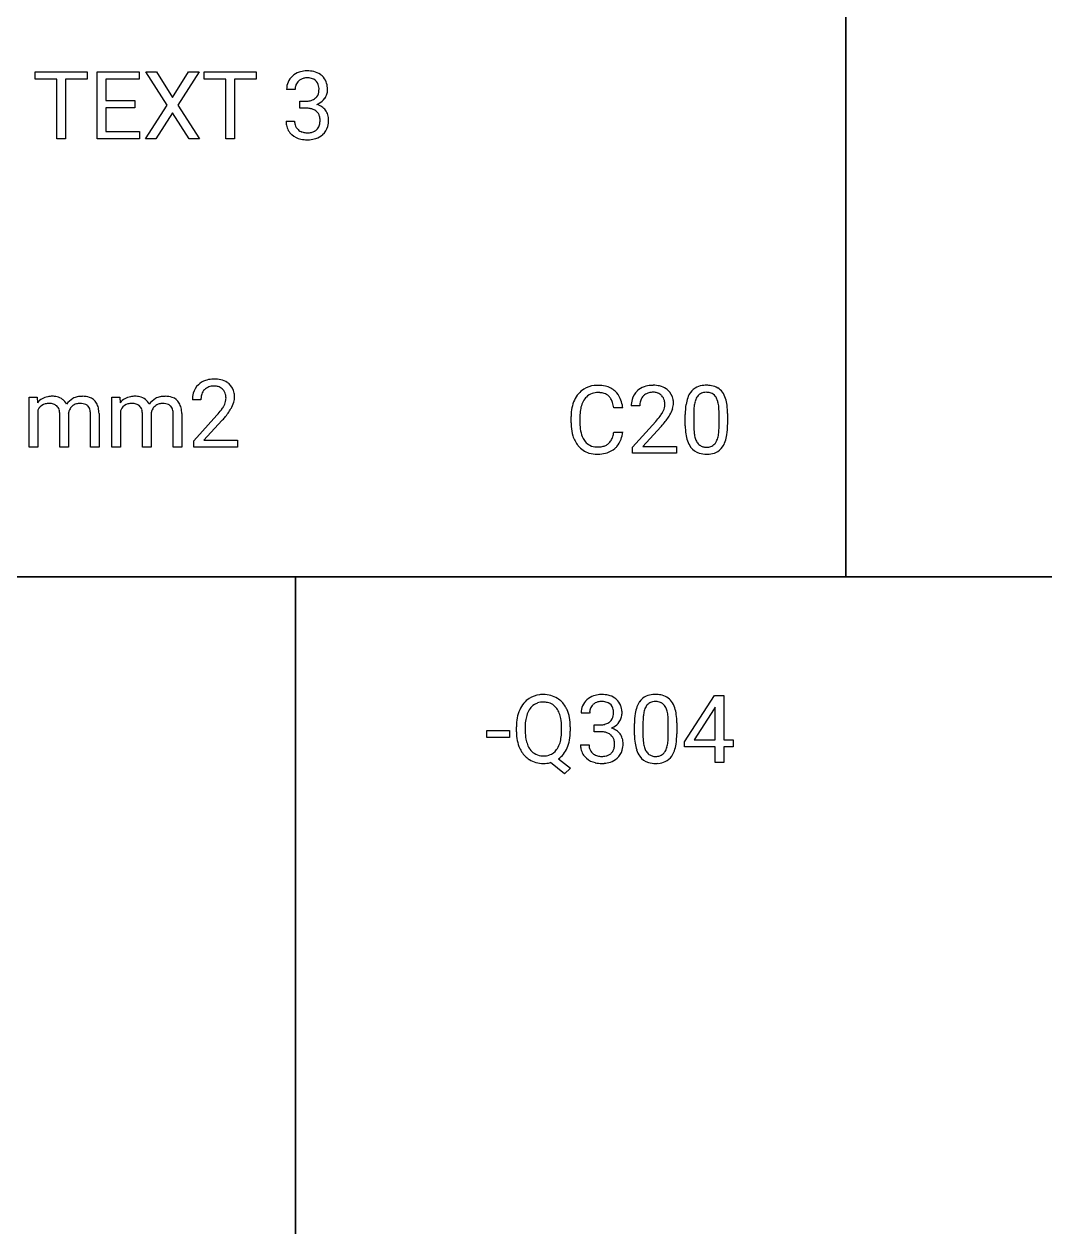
# Model space of a CAD drawing. Header units: metres. Extents: x 0 to 1062, y -1350 to 150.
# Drawn here: x 131.9 to 294.1, y -403.4 to -212.1 of the extents above; entities that cross this region are included whole.
import ezdxf

# ---------------------------------------------------------------- set-up
doc = ezdxf.new("R2010")
doc.units = ezdxf.units.M

msp = doc.modelspace()

# ---------------------------------------------------------------- linework, layer by layer
for p, q in [((262.5, -300), (262.5, -150)), ((262.5, -150), (262.5, -300)), ((133.63, -220.83), (133.63, -219.67)), ((133.63, -219.67), (141.87, -219.67)), ((141.87, -219.67), (141.87, -220.83)), ((143.46, -230.33), (143.46, -219.67)), ((143.46, -219.67), (150.16, -219.67)), ((150.16, -219.67), (150.16, -220.83)), ((154.62, -224.96), (151.24, -219.67)), ((151.24, -219.67), (152.89, -219.67)), ((152.89, -219.67), (155.46, -223.75)), ((155.46, -223.75), (158.02, -219.67)), ((159.67, -219.67), (156.3, -224.96)), ((158.02, -219.67), (159.67, -219.67)), ((160.51, -220.83), (160.51, -219.67)), ((160.51, -219.67), (168.75, -219.67)), ((168.75, -219.67), (168.75, -220.83)), ((137.05, -220.83), (133.63, -220.83)), ((137.05, -230.33), (137.05, -220.83)), ((141.87, -220.83), (138.45, -220.83)), ((138.45, -220.83), (138.45, -230.33)), ((150.16, -220.83), (144.86, -220.83)), ((144.86, -220.83), (144.86, -224.25)), ((163.93, -220.83), (160.51, -220.83)), ((163.93, -230.33), (163.93, -220.83)), ((168.75, -220.83), (165.33, -220.83)), ((165.33, -220.83), (165.33, -230.33)), ((174.95, -222.47), (173.59, -222.47)), ((144.86, -224.25), (149.48, -224.25)), ((149.48, -225.4), (144.86, -225.4)), ((144.86, -225.4), (144.86, -229.18)), ((149.48, -224.25), (149.48, -225.4)), ((151.16, -230.33), (154.62, -224.96)), ((156.3, -224.96), (159.75, -230.33)), ((175.67, -224.34), (176.69, -224.34)), ((175.67, -225.45), (175.67, -224.34)), ((176.69, -225.45), (175.67, -225.45)), ((155.46, -226.17), (152.82, -230.33)), ((158.08, -230.33), (155.46, -226.17)), ((173.5, -227.52), (174.86, -227.52)), ((144.86, -229.18), (150.23, -229.18)), ((150.23, -229.18), (150.23, -230.33)), ((138.45, -230.33), (137.05, -230.33)), ((150.23, -230.33), (143.46, -230.33)), ((152.82, -230.33), (151.16, -230.33)), ((159.75, -230.33), (158.08, -230.33)), ((165.33, -230.33), (163.93, -230.33)), ((132.66, -279.34), (132.66, -271.42)), ((132.66, -271.42), (133.95, -271.42)), ((133.95, -271.42), (133.98, -272.3)), ((145.81, -279.34), (145.81, -271.42)), ((145.81, -271.42), (147.09, -271.42)), ((147.09, -271.42), (147.13, -272.3)), ((159.98, -271.82), (158.62, -271.82)), ((227.02, -273.1), (225.6, -273.1)), ((229.73, -272.81), (228.38, -272.81)), ((134.02, -273.56), (134.02, -279.34)), ((137.53, -279.34), (137.53, -274.15)), ((138.9, -274.08), (138.9, -279.34)), ((142.42, -279.34), (142.42, -274.11)), ((143.77, -274.03), (143.77, -279.34)), ((147.17, -273.56), (147.17, -279.34)), ((150.68, -279.34), (150.68, -274.15)), ((152.04, -274.08), (152.04, -279.34)), ((155.57, -279.34), (155.57, -274.11)), ((156.92, -274.03), (156.92, -279.34)), ((158.83, -278.37), (162.52, -274.27)), ((163.32, -275.14), (160.46, -278.24)), ((218.81, -275.5), (218.81, -274.47)), ((220.22, -274.51), (220.22, -275.54)), ((228.58, -279.36), (232.28, -275.26)), ((236.96, -275.97), (236.96, -274.16)), ((238.32, -273.83), (238.32, -276)), ((242.34, -276.15), (242.34, -273.93)), ((243.69, -274.03), (243.69, -275.78)), ((225.6, -276.95), (227.02, -276.95)), ((233.07, -276.13), (230.22, -279.23)), ((158.83, -279.34), (158.83, -278.37)), ((160.46, -278.24), (165.81, -278.24)), ((165.81, -278.24), (165.81, -279.34)), ((230.22, -279.23), (235.57, -279.23)), ((235.57, -279.23), (235.57, -280.33)), ((134.02, -279.34), (132.66, -279.34)), ((138.9, -279.34), (137.53, -279.34)), ((143.77, -279.34), (142.42, -279.34)), ((147.17, -279.34), (145.81, -279.34)), ((152.04, -279.34), (150.68, -279.34)), ((156.92, -279.34), (155.57, -279.34)), ((165.81, -279.34), (158.83, -279.34)), ((228.58, -280.33), (228.58, -279.36)), ((235.57, -280.33), (228.58, -280.33)), ((0, -300), (262.5, -300)), ((175, -300), (0, -300)), ((175, -450), (175, -300)), ((575, -300), (175, -300)), ((175, -300), (175, -450)), ((262.5, -300), (662.5, -300)), ((236.86, -326.23), (241.63, -318.84)), ((241.63, -318.84), (243.08, -318.84)), ((243.08, -318.84), (243.08, -325.92)), ((241.55, -320.99), (238.4, -325.92)), ((241.71, -320.69), (241.55, -320.99)), ((241.71, -325.92), (241.71, -320.69)), ((221.76, -321.64), (220.41, -321.64)), ((230.24, -323), (230.24, -325.17)), ((234.27, -325.32), (234.27, -323.1)), ((235.62, -323.2), (235.62, -324.96)), ((205.44, -325.53), (205.44, -324.42)), ((205.44, -324.42), (209.02, -324.42)), ((209.02, -324.42), (209.02, -325.53)), ((210.11, -324.61), (210.11, -323.84)), ((211.52, -323.73), (211.52, -324.52)), ((217.29, -324.62), (217.29, -323.83)), ((218.69, -323.84), (218.69, -324.52)), ((222.48, -323.51), (223.5, -323.51)), ((222.48, -324.62), (222.48, -323.51)), ((223.5, -324.62), (222.48, -324.62)), ((228.89, -325.14), (228.89, -323.33)), ((209.02, -325.53), (205.44, -325.53)), ((220.31, -326.69), (221.67, -326.69)), ((236.86, -327.03), (236.86, -326.23)), ((241.71, -327.03), (236.86, -327.03)), ((238.4, -325.92), (241.71, -325.92)), ((241.71, -329.5), (241.71, -327.03)), ((243.08, -325.92), (244.56, -325.92)), ((244.56, -327.03), (243.08, -327.03)), ((243.08, -327.03), (243.08, -329.5)), ((244.56, -325.92), (244.56, -327.03)), ((216.83, -328.93), (218.73, -330.42)), ((217.77, -331.31), (215.52, -329.52)), ((218.73, -330.42), (217.77, -331.31)), ((243.08, -329.5), (241.71, -329.5))]:
    msp.add_line(p, q)
for centre, radius, start, end in [((176.61, -222.66), 3.1, 109.4923, 132.2591), ((176.78, -223.19), 3.67, 94.0186, 109.2749), ((176.87, -224.08), 4.56, 89.9538, 94.3439), ((176.92, -224.03), 4.51, 77.1833, 90.4936), ((177.26, -222.55), 2.99, 55.4019, 77.3239), ((176.44, -222.43), 2.85, 156.7254, 180.6895), ((176.37, -222.44), 2.78, 131.5241, 155.8625), ((176.86, -222.41), 1.91, 158.8914, 175.6954), ((176.59, -222.31), 1.62, 133.5328, 158.5491), ((176.67, -222.4), 1.74, 103.4748, 133.5694), ((176.86, -223.12), 2.49, 89.5225, 103.6892), ((176.88, -223.93), 3.29, 84.9801, 90.1027), ((177.02, -222.71), 2.07, 64.9824, 85.9768), ((177.29, -222.09), 1.39, 16.7478, 64.0965), ((176.14, -222.46), 2.61, -1.0476, 17.2451), ((177.43, -222.26), 2.65, 47.0236, 54.9155), ((177.52, -222.18), 2.53, 20.8442, 47.0924), ((176.83, -222.42), 3.26, 4.0223, 20.6137), ((177.38, -222.46), 2.43, 175.3005, 180.056), ((177.14, -222.64), 1.6, -48.425, -9.5404), ((176.55, -222.52), 2.19, -10.1534, 0.2425), ((177.49, -222.37), 2.64, -35.1102, -18.9028), ((177.95, -222.54), 2.15, -18.6386, -0.0375), ((175.75, -222.53), 4.35, -0.0603, 4.499), ((176.66, -221.3), 3.04, -89.5828, -76.9872), ((176.66, -229.26), 3.81, 80.1228, 89.5476), ((176.88, -228), 2.53, 67.7818, 80.1624), ((176.9, -222.31), 2, -77.1573, -56.3541), ((177.15, -227.33), 1.81, 49.2602, 67.8329), ((177.04, -222.54), 1.73, -55.8505, -48.2326), ((177.25, -222.03), 3.06, -67.545, -59.8681), ((177.55, -227.71), 2.98, 56.2745, 72.9348), ((177.46, -222.38), 2.65, -60.0327, -34.5866), ((177.86, -227.21), 2.39, 36.7001, 55.9859), ((176.8, -227.53), 3.3, 179.7619, 190.8396), ((176.97, -227.54), 2.11, 179.4882, 195.5731), ((177.29, -227.16), 1.59, 14.7964, 48.8337), ((176.55, -227.48), 2.35, -18.8839, -3.539), ((176.54, -227.36), 2.37, -0.6035, 14.9827), ((175.66, -227.39), 3.25, -4.0548, 0.0584), ((177.92, -227.17), 2.32, 16.751, 36.6134), ((176.7, -227.39), 3.56, -15.6572, 0.5353), ((177.32, -227.33), 2.94, -0.5437, 16.4445), ((176.12, -227.67), 2.61, -169.3312, -130.1365), ((176.51, -227.66), 1.63, -164.2311, -132.3002), ((176.63, -227.54), 1.8, -132.487, -108.5724), ((176.81, -226.98), 2.38, -108.5063, -93.6627), ((176.88, -226.25), 3.13, -94.0728, -89.9494), ((176.91, -226.47), 2.9, -90.5457, -77.1922), ((177.12, -227.42), 1.93, -77.0037, -62.3965), ((177.28, -227.74), 1.58, -62.2119, -45.4862), ((177.24, -227.71), 1.62, -45.1232, -18.8574), ((177.52, -227.61), 2.71, -48.3599, -15.8296), ((176.54, -227.21), 3.23, -130.5569, -102.6389), ((176.85, -225.93), 4.55, -102.8748, -89.5849), ((176.89, -225.48), 5, -90.0477, -85.8398), ((176.99, -226.56), 3.91, -86.2036, -71.3288), ((177.24, -227.32), 3.12, -71.1977, -48.084), ((161.6, -271.59), 2.96, 133.4629, 164.4994), ((161.7, -271.67), 3.09, 109.3993, 133.7311), ((161.98, -272.5), 3.96, 93.838, 109.2571), ((162.08, -272.44), 2.8, 89.4583, 103.8184), ((162.1, -273.7), 5.16, 89.9476, 94.2489), ((162.14, -273.05), 4.52, 77.3427, 90.4709), ((162.11, -272.11), 2.47, 85.2826, 90.0571), ((162.17, -271.57), 1.93, 68.7646, 85.6884), ((162.47, -271.61), 3.04, 56.0713, 77.4694), ((162.64, -271.32), 2.71, 47.9297, 55.6151), ((162.77, -271.2), 2.53, 9.7854, 48.2551), ((222.94, -273.54), 4.01, 96.6493, 121.5873), ((223.09, -274.52), 4.99, 89.9018, 97.0512), ((223.14, -274.46), 4.93, 76.6395, 90.4587), ((223.5, -273.01), 3.44, 47.4839, 76.8845), ((231.74, -273.49), 3.96, 93.838, 109.2571), ((231.86, -274.69), 5.16, 89.9476, 94.2489), ((231.9, -274.04), 4.52, 77.3427, 90.4709), ((232.23, -272.6), 3.04, 56.0713, 77.4694), ((240.16, -272.89), 3.36, 94.2783, 113.4357), ((240.32, -274.3), 4.78, 89.919, 94.9543), ((240.35, -273.95), 4.43, 79.8808, 90.3219), ((240.62, -272.52), 2.97, 59.7342, 80.2344), ((136.13, -274.09), 2.8, 100.3147, 140.1566), ((136.32, -274.97), 3.7, 89.7492, 100.6868), ((136.36, -274.71), 3.44, 77.6386, 90.4719), ((136.64, -273.51), 2.2, 52.0491, 78.0346), ((141.06, -274.26), 3, 118.576, 145.1954), ((140.92, -273.97), 2.68, 102.9387, 118.8207), ((141.1, -274.8), 3.52, 89.6091, 102.8285), ((141.19, -274.72), 3.45, 71.7698, 91.0655), ((141.63, -273.36), 2.02, 30.0284, 71.7493), ((149.28, -274.09), 2.8, 100.3147, 140.1566), ((149.46, -274.97), 3.7, 89.7492, 100.6868), ((149.51, -274.71), 3.44, 77.6386, 90.4719), ((149.79, -273.51), 2.2, 52.0491, 78.0346), ((154.21, -274.26), 3, 118.576, 145.1954), ((154.06, -273.97), 2.68, 102.9387, 118.8207), ((154.25, -274.8), 3.52, 89.6091, 102.8285), ((154.33, -274.72), 3.45, 71.7698, 91.0655), ((154.78, -273.36), 2.02, 30.0284, 71.7493), ((162.38, -271.79), 3.76, 164.6898, 180.4794), ((162.54, -271.73), 2.56, 161.2165, 176.3918), ((163.43, -271.82), 3.46, 175.9224, 180.0552), ((161.86, -271.5), 1.84, 135.9423, 161.1924), ((161.79, -271.44), 1.75, 127.5802, 135.7627), ((161.86, -271.56), 1.88, 103.7449, 127.1517), ((162.27, -271.3), 1.63, 43.1432, 68.4156), ((162.16, -271.41), 1.78, 14.3635, 43.5045), ((161.66, -271.53), 2.3, -0.4249, 14.3017), ((161.51, -271.55), 2.45, -7.2295, 0.0186), ((162.37, -271.36), 2.95, -16.7689, -0.5227), ((161.94, -271.38), 3.38, -0.2347, 10.2587), ((223.24, -273.67), 4.3, 139.314, 155.1464), ((222.83, -273.33), 3.77, 121.7667, 139.0646), ((223.16, -273.34), 2.74, 134.5514, 142.5571), ((222.91, -273.08), 2.38, 108.188, 134.6933), ((223.07, -273.62), 2.94, 89.3931, 107.7585), ((223.1, -274.57), 3.89, 86.1178, 90.0533), ((223.2, -273.54), 2.85, 72.0488, 86.5864), ((223.47, -272.7), 1.97, 47.285, 72.1221), ((223.45, -272.68), 1.97, 30.7096, 46.5795), ((223.45, -273.03), 3.49, 24.154, 47.158), ((222.56, -273.42), 4.46, 9.4399, 24.0598), ((231.36, -272.58), 2.96, 133.4629, 164.4994), ((231.46, -272.66), 3.09, 109.3993, 133.7311), ((231.62, -272.49), 1.84, 135.9423, 161.1924), ((231.54, -272.43), 1.75, 127.5802, 135.7627), ((231.62, -272.55), 1.88, 103.7449, 127.1517), ((231.84, -273.43), 2.8, 89.4583, 103.8184), ((231.87, -273.1), 2.47, 85.2826, 90.0571), ((231.93, -272.56), 1.93, 68.7646, 85.6884), ((232.02, -272.28), 1.63, 43.1432, 68.4156), ((231.92, -272.4), 1.78, 14.3635, 43.5045), ((232.4, -272.31), 2.71, 47.9297, 55.6151), ((232.53, -272.19), 2.53, 9.7854, 48.2551), ((242.75, -273.43), 5.73, 160.3049, 171.3303), ((240.67, -272.68), 3.53, 145.1146, 160.3691), ((239.84, -272.12), 2.53, 113.9045, 144.8711), ((241.21, -272.82), 2.78, 149.6234, 165.4259), ((240.18, -272.23), 1.59, 125.8471, 149.3151), ((240.16, -272.25), 1.6, 101.6851, 125.0627), ((240.31, -272.91), 2.28, 89.6223, 101.9167), ((240.33, -273.16), 2.52, 84.3403, 90.0926), ((240.42, -272.45), 1.81, 63.4356, 85.0199), ((240.51, -272.22), 1.57, 30.7009, 62.4934), ((239.67, -272.72), 2.54, 16.4173, 30.7965), ((240.84, -272.1), 2.51, 36.1874, 59.1551), ((239.97, -272.69), 3.56, 17.6061, 35.6109), ((237.52, -273.51), 6.14, 7.5233, 17.9382), ((136, -274.4), 2.15, 145.15, 156.9011), ((135.61, -274.13), 1.68, 103.2507, 145.2633), ((135.82, -274.92), 2.5, 89.4977, 103.6889), ((135.88, -274.77), 2.35, 73.6234, 90.9303), ((136.15, -273.82), 1.36, 48.5718, 73.4638), ((136.15, -273.78), 1.34, 16.9411, 47.2709), ((135.09, -274.11), 2.44, -1.0348, 16.955), ((136.65, -273.43), 2.14, 24.4324, 50.9273), ((140.88, -274.24), 1.98, 154.8037, 169.9564), ((140.6, -274.12), 1.68, 132.0197, 154.5908), ((140.61, -274.12), 1.69, 104.1018, 132.2478), ((140.71, -274.55), 2.13, 89.609, 104.0282), ((140.75, -275.45), 3.03, 80.5344, 90.4335), ((140.96, -274.2), 1.76, 66.4323, 80.6559), ((141.23, -273.6), 1.1, 43.25, 66.571), ((141.12, -273.68), 1.24, 25.3306, 42.396), ((140.69, -273.88), 1.71, 11.4675, 25.2189), ((139.62, -274.09), 2.8, -0.5371, 11.3469), ((141.05, -273.68), 2.68, 12.5337, 29.6219), ((139.33, -274.06), 4.44, 0.3768, 12.5853), ((149.15, -274.4), 2.15, 145.15, 156.9011), ((148.76, -274.13), 1.68, 103.2507, 145.2633), ((148.97, -274.92), 2.5, 89.4977, 103.6889), ((149.03, -274.77), 2.35, 73.6234, 90.9303), ((149.3, -273.82), 1.36, 48.5718, 73.4638), ((149.3, -273.78), 1.34, 16.9411, 47.2709), ((148.24, -274.11), 2.44, -1.0348, 16.955), ((149.79, -273.43), 2.14, 24.4324, 50.9273), ((154.02, -274.24), 1.98, 154.8037, 169.9564), ((153.75, -274.12), 1.68, 132.0197, 154.5908), ((153.76, -274.12), 1.69, 104.1018, 132.2478), ((153.86, -274.55), 2.13, 89.609, 104.0282), ((153.9, -275.45), 3.03, 80.5344, 90.4335), ((154.11, -274.2), 1.76, 66.4323, 80.6559), ((154.37, -273.6), 1.1, 43.25, 66.571), ((154.26, -273.68), 1.24, 25.3306, 42.396), ((153.84, -273.88), 1.71, 11.4675, 25.2189), ((152.77, -274.09), 2.8, -0.5371, 11.3469), ((154.19, -273.68), 2.68, 12.5337, 29.6219), ((152.48, -274.06), 4.44, 0.3768, 12.5853), ((152.24, -265.11), 13.77, -41.6897, -37.1461), ((158.28, -269.69), 6.19, -37.1463, -31.3391), ((160.51, -271.07), 3.56, -30.9941, -28.2007), ((161.38, -271.52), 2.58, -28.5611, -7.5167), ((156.69, -268.57), 9.31, -40.6727, -30.0526), ((160.55, -270.8), 4.86, -29.9823, -16.869), ((225.82, -274.43), 7.01, 168.8306, 180.3136), ((224.18, -274.12), 5.34, 155.0047, 168.7728), ((227.34, -274.47), 7.12, 171.6853, 180.2985), ((224.93, -274.12), 4.68, 160.3481, 171.7377), ((223.55, -273.62), 3.22, 142.8957, 160.4662), ((222.67, -273.15), 2.88, 18.3444, 30.674), ((220.87, -273.74), 4.78, 7.7032, 18.2643), ((221.32, -273.66), 5.73, 5.6881, 9.8085), ((232.14, -272.78), 3.76, 164.6898, 180.4794), ((233.19, -272.81), 3.46, 175.9224, 180.0552), ((232.3, -272.72), 2.56, 161.2165, 176.3918), ((231.14, -272.51), 2.58, -28.5611, -7.5167), ((231.42, -272.52), 2.3, -0.4249, 14.3017), ((231.27, -272.54), 2.45, -7.2295, 0.0186), ((230.31, -271.79), 4.86, -29.9823, -16.869), ((232.13, -272.35), 2.95, -16.7689, -0.5227), ((231.7, -272.36), 3.38, -0.2347, 10.2587), ((247.06, -274.08), 10.1, 171.3605, 180.4314), ((247.1, -273.87), 8.79, 173.626, 179.7295), ((243.49, -273.46), 5.15, 165.0175, 173.7342), ((237.6, -273.35), 4.71, 7.0754, 16.6026), ((233.43, -273.87), 8.91, -0.3813, 7.0913), ((233.41, -274.07), 10.28, 0.2523, 7.6309), ((141.34, -274.34), 2.46, 169.6382, 174.0077), ((154.49, -274.34), 2.46, 169.6382, 174.0077), ((152.5, -265.15), 14.72, -42.7398, -40.1353), ((221.99, -266.1), 13.77, -41.6897, -37.1461), ((228.04, -270.68), 6.19, -37.1463, -31.3391), ((230.27, -272.06), 3.56, -30.9941, -28.2007), ((226.45, -269.56), 9.31, -40.6727, -30.0526), ((227.21, -275.5), 8.4, 179.9536, 183.7306), ((225.17, -275.68), 6.35, -176.6658, -162.9979), ((226.84, -275.59), 6.62, 179.6182, 190.0797), ((224.42, -276.04), 4.16, -170.1907, -152.3426), ((220.52, -276.19), 5.14, -17.0455, -8.4914), ((222.02, -276.4), 5.03, -19.8225, -6.2187), ((222.26, -266.14), 14.72, -42.7398, -40.1353), ((246.89, -275.89), 9.93, -179.5379, -172.0299), ((243.13, -276.42), 6.13, -172.1182, -161.7654), ((247.09, -276.05), 8.77, 179.6245, 187.282), ((243.14, -276.56), 4.79, -172.7199, -163.1688), ((237.13, -276.52), 5.19, -15.2599, -6.4575), ((233.3, -276.07), 9.04, -6.5767, -0.5013), ((233.34, -275.86), 10.35, -8.5335, 0.4264), ((223.44, -276.21), 4.55, -163.0662, -140.2573), ((222.76, -276.81), 3.65, -140.6775, -107.6143), ((223.61, -276.42), 3.26, -151.7537, -144.7791), ((222.97, -276.9), 2.47, -145.3023, -124.6662), ((222.86, -277.02), 2.3, -123.9109, -96.8662), ((223.01, -275.34), 3.99, -90.4811, -78.8824), ((223.28, -276.74), 2.56, -78.7593, -65.7681), ((223.54, -277.33), 1.92, -65.6704, -49.9303), ((223.55, -277.39), 1.86, -49.001, -28.765), ((222.5, -276.8), 3.06, -29.0168, -16.9362), ((223.56, -277.03), 3.36, -48.8445, -41.436), ((223.37, -276.89), 3.59, -41.1069, -19.7868), ((240.87, -277.19), 3.74, -162.0305, -144.7377), ((241.15, -277.17), 2.71, -163.3154, -149.3269), ((240.32, -277.66), 1.74, -149.3512, -127.0543), ((240.2, -277.79), 1.56, -126.4303, -106.4901), ((240.37, -277.37), 2, -90.795, -70.9613), ((240.51, -277.83), 1.52, -70.4139, -40.6172), ((240.3, -277.64), 1.81, -40.7966, -31.9756), ((239.51, -277.2), 2.71, -31.1132, -14.8036), ((239.92, -277.29), 3.59, -34.534, -19.3947), ((237.78, -276.52), 5.87, -19.4648, -8.5613), ((222.93, -276.15), 4.33, -107.0629, -89.468), ((222.97, -276.33), 3, -97.4046, -89.8797), ((222.98, -274.34), 6.14, -90.0478, -86.0809), ((223.11, -275.78), 4.69, -86.4743, -72.217), ((223.48, -276.92), 3.5, -72.2034, -49.0201), ((239.92, -277.83), 2.59, -144.2752, -106.3989), ((240.29, -276.57), 3.91, -106.4234, -89.2619), ((240.32, -277.34), 2.03, -106.2029, -89.4379), ((240.35, -275.8), 4.68, -90.0819, -84.9622), ((240.51, -277.16), 3.31, -85.6337, -66.2168), ((240.79, -277.88), 2.54, -65.6916, -34.7171), ((214.21, -322.52), 3.8, 122.6491, 140.1581), ((214.27, -322.63), 3.92, 97.141, 122.5801), ((214.39, -323.38), 4.69, 89.9057, 97.4096), ((214.42, -323.25), 4.56, 74.9772, 90.3785), ((214.59, -322.57), 3.85, 57.5271, 74.7509), ((214.58, -322.56), 3.85, 31.3472, 57.3704), ((223.42, -321.83), 3.1, 109.4923, 132.2591), ((223.6, -322.37), 3.67, 94.0186, 109.2749), ((223.69, -323.26), 4.56, 89.9538, 94.3439), ((223.73, -323.21), 4.51, 77.1833, 90.4936), ((224.07, -321.72), 2.99, 55.4019, 77.3239), ((224.25, -321.43), 2.65, 47.0236, 54.9155), ((231.77, -321.29), 2.53, 113.9045, 144.8711), ((232.08, -322.06), 3.36, 94.2783, 113.4357), ((232.24, -323.47), 4.78, 89.919, 94.9543), ((232.28, -323.13), 4.43, 79.8808, 90.3219), ((232.55, -321.69), 2.97, 59.7342, 80.2344), ((232.76, -321.28), 2.51, 36.1874, 59.1551), ((215.89, -323.48), 5.75, 155.8166, 169.1085), ((214.76, -322.96), 4.51, 140.3944, 156.0034), ((215.04, -322.95), 3.41, 143.3323, 160.0447), ((214.55, -322.61), 2.82, 135.1962, 143.0669), ((214.24, -322.29), 2.37, 108.822, 135.4393), ((214.37, -322.72), 2.82, 89.4032, 108.3103), ((214.41, -323.13), 3.22, 78.5745, 90.3014), ((214.59, -322.31), 2.39, 35.4899, 78.9194), ((213.9, -322.84), 3.25, 21.4434, 35.9895), ((213.83, -323.05), 4.75, 24.1911, 31.7086), ((212.97, -323.43), 5.69, 10.6548, 24.0391), ((223.26, -321.6), 2.85, 156.7254, 180.6895), ((223.18, -321.62), 2.78, 131.5241, 155.8625), ((223.67, -321.58), 1.91, 158.8914, 175.6954), ((223.4, -321.49), 1.62, 133.5328, 158.5491), ((223.48, -321.57), 1.74, 103.4748, 133.5694), ((223.67, -322.29), 2.49, 89.5225, 103.6892), ((223.69, -323.1), 3.29, 84.9801, 90.1027), ((223.84, -321.89), 2.07, 64.9824, 85.9768), ((224.1, -321.26), 1.39, 16.7478, 64.0965), ((222.95, -321.63), 2.61, -1.0476, 17.2451), ((224.33, -321.35), 2.53, 20.8442, 47.0924), ((223.64, -321.59), 3.26, 4.0223, 20.6137), ((222.57, -321.71), 4.35, -0.0603, 4.499), ((234.67, -322.6), 5.73, 160.3049, 171.3303), ((232.59, -321.85), 3.53, 145.1146, 160.3691), ((235.42, -322.63), 5.15, 165.0175, 173.7342), ((233.13, -322), 2.78, 149.6234, 165.4259), ((232.1, -321.4), 1.59, 125.8471, 149.3151), ((232.09, -321.42), 1.6, 101.6851, 125.0627), ((232.24, -322.08), 2.28, 89.6223, 101.9167), ((232.26, -322.33), 2.52, 84.3403, 90.0926), ((232.35, -321.63), 1.81, 63.4356, 85.0199), ((232.43, -321.4), 1.57, 30.7009, 62.4934), ((231.6, -321.9), 2.54, 16.4173, 30.7965), ((229.52, -322.52), 4.71, 7.0754, 16.6026), ((231.89, -321.87), 3.56, 17.6061, 35.6109), ((229.45, -322.68), 6.14, 7.5233, 17.9382), ((217.61, -323.8), 7.5, 169.1598, 180.2946), ((218.56, -323.78), 7.05, 171.0123, 179.58), ((216.33, -323.43), 4.78, 159.9553, 171.0502), ((212.66, -323.32), 4.59, 9.8565, 21.4123), ((210, -323.77), 7.29, -0.4219, 9.7739), ((210.99, -323.79), 7.7, -0.3161, 10.6209), ((224.2, -321.64), 2.43, 175.3005, 180.056), ((223.71, -321.48), 2, -77.1573, -56.3541), ((223.85, -321.71), 1.73, -55.8505, -48.2326), ((223.95, -321.81), 1.6, -48.425, -9.5404), ((223.36, -321.69), 2.19, -10.1534, 0.2425), ((224.28, -321.55), 2.65, -60.0327, -34.5866), ((224.3, -321.54), 2.64, -35.1102, -18.9028), ((224.76, -321.71), 2.15, -18.6386, -0.0375), ((238.99, -323.25), 10.1, 171.3605, 180.4314), ((239.03, -323.04), 8.79, 173.626, 179.7295), ((225.35, -323.04), 8.91, -0.3813, 7.0913), ((225.34, -323.24), 10.28, 0.2523, 7.6309), ((217.41, -324.58), 7.3, -179.7451, -168.5335), ((218.43, -324.56), 6.91, 179.6007, 190.1326), ((209.77, -324.57), 7.52, -8.6088, -0.3922), ((210.75, -324.56), 7.94, -10.0906, 0.34), ((223.48, -320.48), 3.04, -89.5828, -76.9872), ((223.47, -328.43), 3.81, 80.1228, 89.5476), ((223.69, -327.17), 2.53, 67.7818, 80.1624), ((223.96, -326.51), 1.81, 49.2602, 67.8329), ((224.1, -326.33), 1.59, 14.7964, 48.8337), ((224.06, -321.2), 3.06, -67.545, -59.8681), ((224.36, -326.88), 2.98, 56.2745, 72.9348), ((224.68, -326.39), 2.39, 36.7001, 55.9859), ((224.73, -326.34), 2.32, 16.751, 36.6134), ((238.81, -325.06), 9.93, -179.5379, -172.0299), ((239.01, -325.23), 8.77, 179.6245, 187.282), ((225.27, -325.03), 10.35, -8.5335, 0.4264), ((215.71, -324.92), 5.57, -168.4818, -155.0559), ((216.15, -324.96), 4.59, -169.7673, -158.2455), ((215.09, -325.38), 3.46, -158.1908, -144.263), ((213.88, -325.51), 3.28, -36.4866, -19.3298), ((212.36, -324.96), 4.9, -19.4826, -8.5495), ((213.13, -324.99), 5.52, -23.3806, -10.0886), ((223.61, -326.71), 3.3, 179.7619, 190.8396), ((223.78, -326.71), 2.11, 179.4882, 195.5731), ((223.37, -326.65), 2.35, -18.8839, -3.539), ((223.35, -326.54), 2.37, -0.6035, 14.9827), ((222.47, -326.56), 3.25, -4.0548, 0.0584), ((223.52, -326.56), 3.56, -15.6572, 0.5353), ((224.14, -326.5), 2.94, -0.5437, 16.4445), ((235.06, -325.59), 6.13, -172.1182, -161.7654), ((235.07, -325.73), 4.79, -172.7199, -163.1688), ((231.44, -326.37), 2.71, -31.1132, -14.8036), ((229.05, -325.7), 5.19, -15.2599, -6.4575), ((225.22, -325.24), 9.04, -6.5767, -0.5013), ((229.7, -325.7), 5.87, -19.4648, -8.5613), ((214.99, -325.24), 4.78, -154.9394, -147.5509), ((214.29, -325.71), 3.94, -147.8709, -122.5481), ((214.39, -325.9), 2.59, -144.5684, -124.0857), ((214.29, -326), 2.45, -123.3461, -96.7451), ((214.4, -325.27), 3.19, -97.2842, -89.883), ((214.44, -325.48), 2.98, -90.6415, -72.3834), ((214.6, -326.06), 2.37, -71.8237, -36.1896), ((214.62, -325.82), 3.81, -54.5449, -38.1132), ((214.01, -325.37), 4.56, -37.927, -23.3627), ((222.94, -326.84), 2.61, -169.3312, -130.1365), ((223.36, -326.38), 3.23, -130.5569, -102.6389), ((223.32, -326.83), 1.63, -164.2311, -132.3002), ((223.44, -326.71), 1.8, -132.487, -108.5724), ((223.62, -326.16), 2.38, -108.5063, -93.6627), ((223.69, -325.42), 3.13, -94.0728, -89.9494), ((223.72, -325.64), 2.9, -90.5457, -77.1922), ((223.93, -326.59), 1.93, -77.0037, -62.3965), ((224.09, -326.91), 1.58, -62.2119, -45.4862), ((224.05, -326.49), 3.12, -71.1977, -48.084), ((224.05, -326.88), 1.62, -45.1232, -18.8574), ((224.34, -326.79), 2.71, -48.3599, -15.8296), ((232.79, -326.36), 3.74, -162.0305, -144.7377), ((231.84, -327.01), 2.59, -144.2752, -106.3989), ((233.07, -326.34), 2.71, -163.3154, -149.3269), ((232.24, -326.83), 1.74, -149.3512, -127.0543), ((232.12, -326.96), 1.56, -126.4303, -106.4901), ((232.25, -326.52), 2.03, -106.2029, -89.4379), ((232.29, -326.55), 2, -90.795, -70.9613), ((232.43, -327), 1.52, -70.4139, -40.6172), ((232.22, -326.81), 1.81, -40.7966, -31.9756), ((232.72, -327.05), 2.54, -65.6916, -34.7171), ((231.85, -326.46), 3.59, -34.534, -19.3947), ((214.25, -325.77), 3.86, -122.4577, -105.4207), ((214.38, -325.22), 4.43, -105.1861, -89.6502), ((214.43, -325.08), 4.58, -90.2835, -76.2094), ((223.66, -325.1), 4.55, -102.8748, -89.5849), ((223.7, -324.66), 5, -90.0477, -85.8398), ((223.8, -325.73), 3.91, -86.2036, -71.3288), ((232.22, -325.74), 3.91, -106.4234, -89.2619), ((232.27, -324.97), 4.68, -90.0819, -84.9622), ((232.43, -326.34), 3.31, -85.6337, -66.2168)]:
    msp.add_arc(centre, radius, start, end)

doc.saveas('drawing.dxf')
